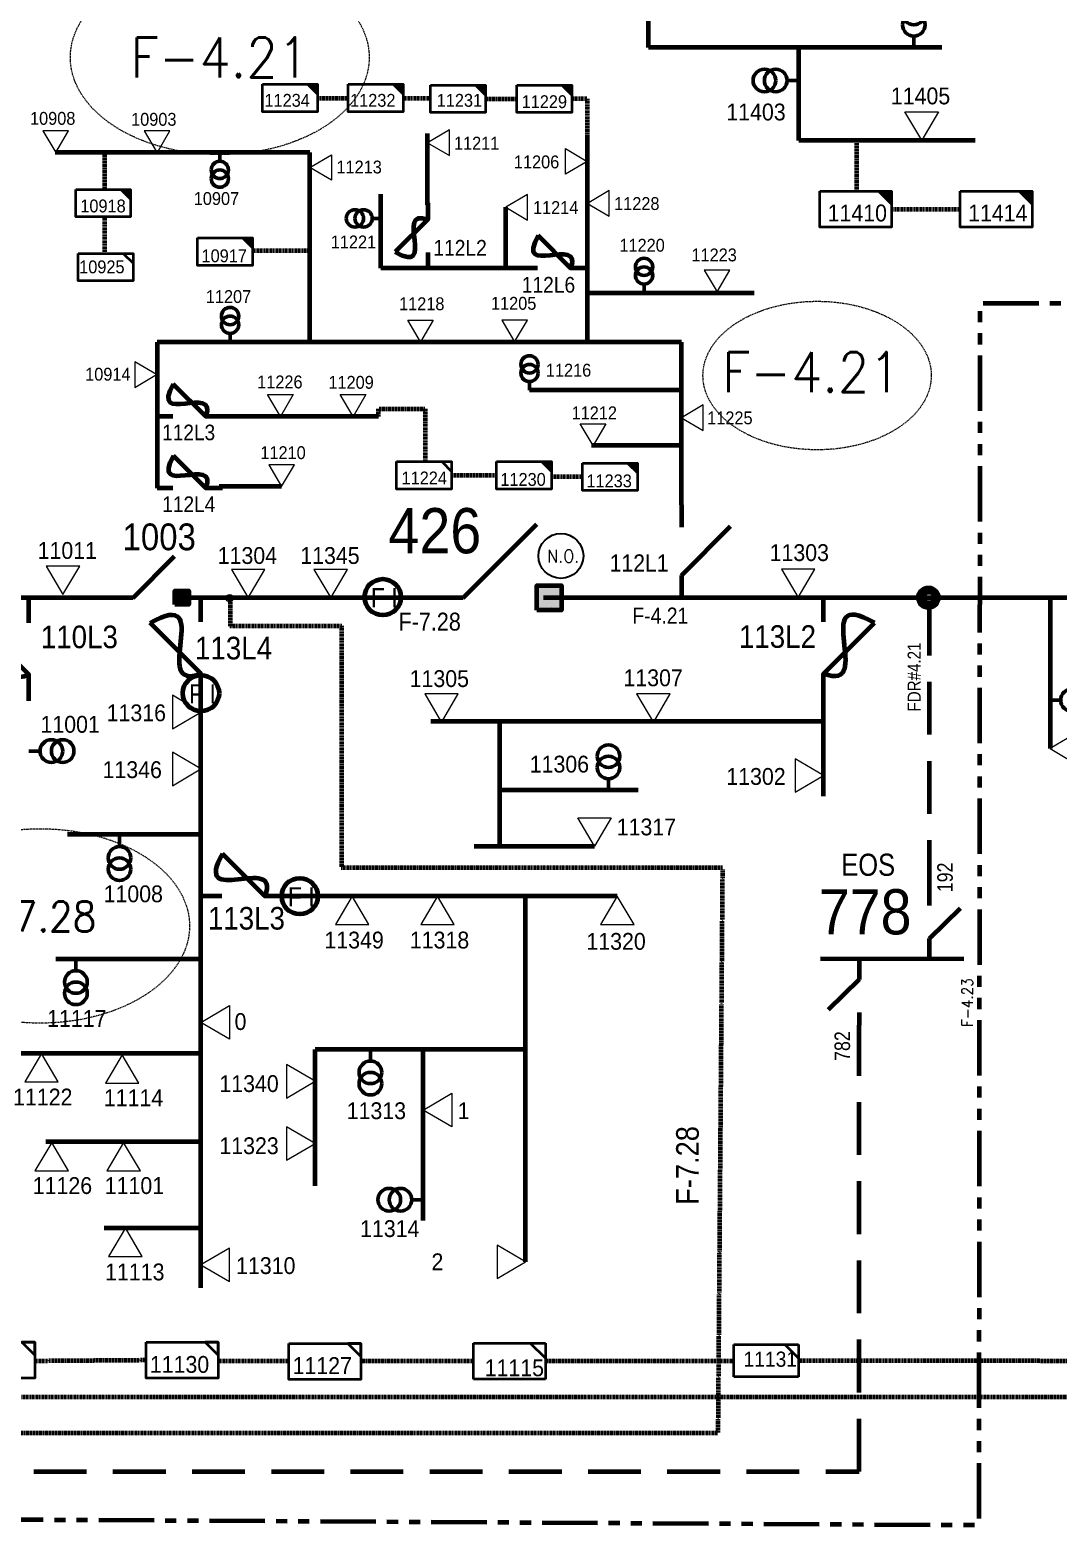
# Model space of a CAD drawing. Header units: metres. Extents: x 65984 to 144644, y -19036 to 23726.
# Drawn here: x 115913.7 to 116141, y 20296 to 20627.6 of the extents above; entities that cross this region are included whole.
import ezdxf
from ezdxf.enums import TextEntityAlignment as Align

# ---------------------------------------------------------------- set-up
doc = ezdxf.new("R2010")
doc.units = ezdxf.units.M
doc.header["$MEASUREMENT"] = 0
for name, pattern in [('( Phantom )', [2.5, 1.25, -0.25, 0.25, -0.25, 0.25, -0.25]), ('DGN Style 3', [0.013877, 0, -0.013877]), ('HIDDEN2', [2381.25, 1587.5, -793.75])]:
    doc.linetypes.add(name, pattern=pattern)
doc.layers.get('0').update_dxf_attribs({"color": 95, "lineweight": 40})
for name, color, linetype, lineweight in [('ABS', 7, 'Continuous', 40), ('ABS NUMBER', 112, 'Continuous', 30), ('d_eos', 111, 'Continuous', 40), ('d_eos no', 121, 'Continuous', 40), ('d_fco', 5, 'Continuous', 40), ('d_fco text', 95, 'Continuous', 40), ('d_oh branch', 94, 'Continuous', 40), ('d_switch', 95, 'Continuous', 40), ('d_tf', 1, 'Continuous', 40), ('d_tf no', 6, 'Continuous', 40), ('d_tf_200', 1, 'Continuous', 40), ('d_ug cable', 95, 'Continuous', 40), ('d_ug main line', 95, 'Continuous', 40), ('d_unit sub', 7, 'Continuous', 40), ('EARTH FAULT INDICATOR', 95, 'Continuous', 40), ('fedr no', 95, 'Continuous', 40), ('Level 37', 7, 'Continuous', 0), ('O H MAIN FEEDER', 4, 'Continuous', 100), ('SW N O', 114, 'Continuous', 30)]:
    doc.layers.add(name, color=color, linetype=linetype, lineweight=lineweight)
doc.styles.add('Style-Andalus', font='andlso.ttf')
doc.styles.add('Style-Arial', font='arial.ttf')
doc.styles.add('Style-ENGINEERING', font='ENGINEERING.shx')
doc.styles.add('Style-msdefault', font='msdefault.shx')
doc.styles.add('Style-STANDARD', font='STANDARD.shx')

# ---------------------------------------------------------------- blocks, each defined once
blk = doc.blocks.new('TFU_16')
at = {"layer": 'd_tf_200', "color": 30, "linetype": 'Continuous', "lineweight": 53}
blk.add_line((0, 10), (0, 0), dxfattribs=at)
for centre in [(0, 30), (0, 20)]:
    blk.add_circle(centre, 10, dxfattribs=at)
blk = doc.blocks.new('TFU_8')
at = {"layer": 'd_tf_200', "color": 9, "linetype": 'Continuous', "lineweight": 53}
blk.add_line((0, 10), (0, 0), dxfattribs=at)
at = {"layer": 'd_tf_200', "color": 9, "linetype": 'Continuous', "lineweight": 53, "extrusion": (0, 0, -1)}
for centre in [(0, 30), (0, 20)]:
    blk.add_circle(centre, 10, dxfattribs=at)
blk = doc.blocks.new('TFU_17')
at = {"layer": 'd_tf_200', "color": 206, "linetype": 'Continuous', "lineweight": 53}
blk.add_line((0, 10), (0, 0), dxfattribs=at)
for centre in [(0, 30), (0, 20)]:
    blk.add_circle(centre, 10, dxfattribs=at)
blk = doc.blocks.new('ABS2_1_1')
at = {"color": 0, "linetype": 'ByBlock', "lineweight": -2, "ltscale": 500}
for q in [(-29900, 43500), (0, 0)]:
    blk.add_line((0, 13600), q, dxfattribs=at)
at = {"color": 0, "linetype": 'ByBlock', "lineweight": -2, "ltscale": 500, "flags": 128}
for points in [[(5000, 43600), (-5000, 43600), (-5000, 53600), (5000, 53600)], [(3791, 49653), (3791, 49653), (3791, 49653)]]:
    blk.add_lwpolyline(points, close=True, dxfattribs=at)
at = {"color": 0, "linetype": 'ByBlock', "lineweight": -2, "ltscale": 500}
for points in [[(5000, 43600), (-5000, 43600), (5000, 53600), (-5000, 53600)], [(3791, 49653), (3791, 49653), (3791, 49653)]]:
    blk.add_solid(points, dxfattribs=at)
blk = doc.blocks.new('*U689')
at = {"layer": 'd_fco', "color": 9, "linetype": 'Continuous', "lineweight": 100}
blk.add_line((-4.6, 4.21), (-10.13, 4.21), dxfattribs=at)
at = {"layer": 'd_fco', "color": 9, "linetype": 'Continuous', "lineweight": 100, "extrusion": (0, 0, -1), "flags": 128}
blk.add_lwpolyline([(-13.02, 4.21), (-7.07, 4.21), (4.4, -7.26)], dxfattribs=at)
at = {"layer": 'd_fco', "color": 9, "linetype": 'Continuous', "lineweight": 100}
blk.add_open_spline([(-4.4, -7.26), (-13, 7.69), (11.58, -7.67), (7.07, 4.21)], degree=3, dxfattribs=at)
blk = doc.blocks.new('*U677')
at = {"layer": 'd_eos', "color": 7, "linetype": 'Continuous', "lineweight": 211, "ltscale": 0.625574}
for p, q in [((8.43, 12.09), (8.43, 14.91)), ((8.43, 4.64), (15.43, 11.44)), ((8.43, 0), (8.43, 4.64)), ((16.17, -0.01), (-16.15, 0)), ((-7.43, 0), (-7.43, -4.65)), ((-7.43, -4.65), (-14.43, -11.45)), ((-7.43, -12.1), (-7.43, -14.92))]:
    blk.add_line(p, q, dxfattribs=at)
blk = doc.blocks.new('*U693')
at = {"layer": 'd_fco', "color": 30, "linetype": 'Continuous', "lineweight": 100}
blk.add_line((-4.6, 4.21), (-10.13, 4.21), dxfattribs=at)
at = {"layer": 'd_fco', "color": 30, "linetype": 'Continuous', "lineweight": 100, "flags": 128}
blk.add_lwpolyline([(13.02, 4.21), (7.07, 4.21), (-4.4, -7.26)], dxfattribs=at)
at = {"layer": 'd_fco', "color": 30, "linetype": 'Continuous', "lineweight": 100}
blk.add_open_spline([(-4.4, -7.26), (-13, 7.69), (11.58, -7.67), (7.07, 4.21)], degree=3, dxfattribs=at)
blk = doc.blocks.new('FUSE01')
at = {"color": 0, "linetype": 'ByBlock', "lineweight": -2}
blk.add_line((0, -17.15), (0, -22.55), dxfattribs=at)
at = {"color": 0, "linetype": 'ByBlock', "lineweight": -2, "flags": 128}
blk.add_lwpolyline([(0, 0.05), (0, -5.75), (-11.2, -16.95)], dxfattribs=at)
at = {"color": 0, "linetype": 'ByBlock', "lineweight": -2}
blk.add_open_spline([(-11.2, -16.95), (3.4, -25.35), (-11.6, -1.35), (0, -5.75)], degree=3, dxfattribs=at)
blk = doc.blocks.new('*U696')
at = {"layer": 'd_unit sub', "color": 98, "linetype": 'Continuous', "lineweight": 40}
for p, q in [((-9.2, 4.61), (9.19, 4.61)), ((-9.2, -4.58), (-9.2, 4.61)), ((9.19, 0.73), (5.31, 4.61)), ((5.97, 4.61), (9.19, 4.61)), ((9.19, 4.61), (9.19, 1.4)), ((9.19, 4.61), (9.19, -4.58)), ((9.19, -4.58), (-9.2, -4.58))]:
    blk.add_line(p, q, dxfattribs=at)
blk = doc.blocks.new('TF_8')
at = {"color": 0, "linetype": 'ByBlock', "lineweight": -2}
blk.add_line((6.3, 4.95), (9.9, 1.35), dxfattribs=at)
blk.add_3dface([(-10.1, 4.95), (9.9, 4.95), (9.9, -5.05), (-10.1, -5.05)], dxfattribs=at)
blk = doc.blocks.new('exist.us-1000kva')
at = {"color": 0, "linetype": 'ByBlock', "lineweight": -2, "flags": 128}
blk.add_lwpolyline([(39.99, 12.92), (32.8, 20), (40, 20)], close=True, dxfattribs=at)
at = {"color": 0, "linetype": 'ByBlock', "lineweight": -2, "extrusion": (0, 0, -1)}
blk.add_solid([(-39.99, 12.92), (-32.8, 20), (-40, 20)], dxfattribs=at)
at = {"color": 0, "linetype": 'ByBlock', "lineweight": -2, "xscale": 2, "yscale": 2}
blk.add_blockref('TF_8', (20.2, 10.1), dxfattribs=at)
blk = doc.blocks.new('*U892')
at = {"layer": 'SW N O', "color": 3}
blk.add_circle((0, 0), 16.8, dxfattribs=at)
at = {"layer": 'SW N O', "color": 3, "style": 'Style-STANDARD'}
blk.add_text('N.O.', height=9.6, dxfattribs=at).set_placement((1.7, -0.2), align=Align.MIDDLE_CENTER)
blk = doc.blocks.new('*U906')
at = {"layer": 'EARTH FAULT INDICATOR', "color": 2, "linetype": 'Continuous', "lineweight": 100}
blk.add_circle((0.02, 0.13), 4, dxfattribs=at)
at = {"layer": 'EARTH FAULT INDICATOR', "color": 2, "lineweight": 140, "style": 'Style-Andalus', "width": 0.9}
blk.add_text('F I', height=4.234, dxfattribs=at).set_placement((-2.61, 2.11), align=Align.TOP_LEFT)
blk = doc.blocks.new('*U745')
at = {"layer": 'ABS', "color": 7, "linetype": 'Continuous', "lineweight": 158, "ltscale": 0.188882}
for p, q in [((-8.01, -8.13), (8.28, 8.16)), ((-8.01, -8.13), (-15.41, -8.13)), ((15.4, -8.13), (7.99, -8.13))]:
    blk.add_line(p, q, dxfattribs=at)
blk = doc.blocks.new('TRA1_36')
at = {"layer": 'd_tf', "color": 9, "linetype": 'Continuous', "lineweight": 0, "ltscale": 0.000372147, "flags": 128}
blk.add_lwpolyline([(10.06, -16.98), (0.06, 0.02), (-9.94, -16.98)], close=True, dxfattribs=at)
blk = doc.blocks.new('TRA1_35')
at = {"layer": 'd_tf', "color": 9, "linetype": 'Continuous', "lineweight": 0, "ltscale": 0.000372147, "xscale": 1.000046566207833, "yscale": 1.000046566207833, "zscale": 1.000046566207833, "rotation": 180}
blk.add_blockref('TRA1_36', (0, 0), dxfattribs=at)
blk = doc.blocks.new('TRA1_38')
at = {"layer": 'd_tf', "color": 9, "linetype": 'Continuous', "lineweight": 0, "ltscale": 0.000327856, "flags": 128}
blk.add_lwpolyline([(10, -16.98), (0, 0.02), (-10, -16.98)], close=True, dxfattribs=at)
blk = doc.blocks.new('TRA1_37')
at = {"layer": 'd_tf', "color": 9, "linetype": 'Continuous', "lineweight": 0, "ltscale": 0.000327856, "xscale": 1.000046566207833, "yscale": 1.000046566207833, "zscale": 1.000046566207833, "rotation": 180}
blk.add_blockref('TRA1_38', (0, 0), dxfattribs=at)
blk = doc.blocks.new('TRA1_34')
at = {"layer": 'd_tf', "color": 30, "linetype": 'Continuous', "lineweight": 0, "ltscale": 0.000372147, "flags": 128}
blk.add_lwpolyline([(10, -16.98), (0, 0.02), (-10, -16.98)], close=True, dxfattribs=at)
blk = doc.blocks.new('TRA1_33')
at = {"layer": 'd_tf', "color": 30, "linetype": 'Continuous', "lineweight": 0, "ltscale": 0.000372147, "xscale": 1.000046566207833, "yscale": 1.000046566207833, "zscale": 1.000046566207833, "rotation": 180}
blk.add_blockref('TRA1_34', (0, 0), dxfattribs=at)
blk = doc.blocks.new('TRA1_40')
at = {"layer": 'd_tf', "color": 30, "linetype": 'Continuous', "lineweight": 0, "ltscale": 0.000371982, "extrusion": (0, 0, -1), "flags": 128}
blk.add_lwpolyline([(-10, -17.02), (0, -0.02), (10, -17.02)], close=True, dxfattribs=at)
blk = doc.blocks.new('TRA1_39')
at = {"layer": 'd_tf', "color": 30, "linetype": 'Continuous', "lineweight": 0, "ltscale": 0.000371982, "xscale": 1.000046566207834, "yscale": 1.000046566207834, "zscale": 1.000046566207834, "rotation": 180}
blk.add_blockref('TRA1_40', (0, 0), dxfattribs=at)
blk = doc.blocks.new('TRA1_66')
at = {"layer": 'd_tf', "color": 206, "linetype": 'Continuous', "lineweight": 0, "ltscale": 0.000372147, "flags": 128}
blk.add_lwpolyline([(10.06, -16.98), (0.06, 0.02), (-9.94, -16.98)], close=True, dxfattribs=at)
blk = doc.blocks.new('TRA1_65')
at = {"layer": 'd_tf', "color": 206, "linetype": 'Continuous', "lineweight": 0, "ltscale": 0.000372147, "xscale": 1.000046566207833, "yscale": 1.000046566207833, "zscale": 1.000046566207833, "rotation": 180}
blk.add_blockref('TRA1_66', (0, 0), dxfattribs=at)
blk = doc.blocks.new('*U1559')
at = {"layer": 'd_unit sub', "color": 98, "linetype": 'Continuous', "lineweight": 40, "flags": 128}
blk.add_lwpolyline([(8.54, 1.2), (8.54, 4.27), (5.47, 4.27)], close=True, dxfattribs=at)
at = {"layer": 'd_unit sub', "color": 98, "linetype": 'Continuous', "lineweight": 40, "xscale": 0.8535245333131424, "yscale": 0.8535245333131424, "zscale": 0.4267622666565712, "rotation": 359.9999999999999}
blk.add_blockref('TF_8', (0.09, 0.04), dxfattribs=at)
blk = doc.blocks.new('TRA1_664')
at = {"layer": 'd_tf', "color": 9, "linetype": 'Continuous', "lineweight": 0, "ltscale": 0.000313667, "flags": 128}
blk.add_lwpolyline([(10, -17), (0, 0), (-10, -17)], close=True, dxfattribs=at)
blk = doc.blocks.new('TRA1_663')
at = {"layer": 'd_tf', "color": 9, "linetype": 'Continuous', "lineweight": 0, "ltscale": 0.000313667, "xscale": 1.000046566207833, "yscale": 1.000046566207833, "zscale": 1.000046566207833, "rotation": 180}
blk.add_blockref('TRA1_664', (0, 0), dxfattribs=at)
blk = doc.blocks.new('TRA1_666')
at = {"layer": 'd_tf', "color": 9, "linetype": 'Continuous', "lineweight": 0, "ltscale": 0.000313528, "extrusion": (0, 0, -1), "flags": 128}
blk.add_lwpolyline([(-10, -17), (0, 0), (10, -17)], close=True, dxfattribs=at)
blk = doc.blocks.new('TRA1_665')
at = {"layer": 'd_tf', "color": 9, "linetype": 'Continuous', "lineweight": 0, "ltscale": 0.000313528, "xscale": 1.000046566207833, "yscale": 1.000046566207833, "zscale": 1.000046566207833, "rotation": 180}
blk.add_blockref('TRA1_666', (0, 0), dxfattribs=at)
blk = doc.blocks.new('TRA1_1380')
at = {"layer": 'd_tf', "color": 7, "linetype": 'Continuous', "lineweight": 0, "ltscale": 0.000372147, "flags": 128}
blk.add_lwpolyline([(10, -16.98), (0, 0.02), (-10, -16.98)], close=True, dxfattribs=at)
blk = doc.blocks.new('TRA1_1379')
at = {"layer": 'd_tf', "color": 7, "linetype": 'Continuous', "lineweight": 0, "ltscale": 0.000372147, "xscale": 1.000046566207833, "yscale": 1.000046566207833, "zscale": 1.000046566207833, "rotation": 180}
blk.add_blockref('TRA1_1380', (0, 0), dxfattribs=at)

msp = doc.modelspace()

# ---------------------------------------------------------------- linework, layer by layer
at = {"layer": 'd_oh branch', "color": 206, "linetype": 'Continuous', "lineweight": 100}
for p, q in [((116050.44, 20623.68), (116050.44, 20638.58)), ((116115.26, 20623.68), (116050.44, 20623.68)), ((116083.64, 20603.13), (116083.64, 20623.68)), ((116122.63, 20603.13), (116083.64, 20603.13))]:
    msp.add_line(p, q, dxfattribs=at)
at = {"layer": 'd_oh branch', "color": 9, "linetype": 'Continuous', "lineweight": 100}
for p, q in [((116001.62, 20588.9), (116001.62, 20604.67)), ((116036.93, 20558.55), (116036.93, 20603.81)), ((115975.62, 20600.43), (115919.28, 20600.43)), ((115975.62, 20558.55), (115975.62, 20600.43)), ((115991.29, 20574.91), (115991.29, 20591.21)), ((116018.88, 20574.91), (116018.88, 20588.35)), ((116025.18, 20574.91), (115991.29, 20574.91)), ((116036.8, 20569.39), (116073.81, 20569.39)), ((116057.71, 20558.55), (115941.87, 20558.55)), ((115941.87, 20558.55), (115941.87, 20526.23)), ((116057.71, 20522.55), (116057.71, 20558.55)), ((116057.71, 20547.87), (116024.14, 20547.87)), ((115990.78, 20542.1), (115956.13, 20542.1)), ((116057.71, 20535.68), (116037.88, 20535.68)), ((115969.34, 20526.59), (115955.52, 20526.59)), ((116139.19, 20501.99), (116139.19, 20468.62)), ((116089.13, 20458.08), (116089.13, 20483.89)), ((116089.13, 20474.6), (116002.31, 20474.6)), ((116017.59, 20447.07), (116017.59, 20474.6)), ((116048.19, 20459.45), (116017.59, 20459.45)), ((116011.95, 20447.07), (116038.5, 20447.07))]:
    msp.add_line(p, q, dxfattribs=at)
at = {"layer": 'd_oh branch', "color": 30, "linetype": 'Continuous', "lineweight": 100}
for p, q in [((115951.53, 20349.39), (115951.53, 20479.37)), ((115951.53, 20449.66), (115922.04, 20449.66)), ((116043.54, 20436), (115970.43, 20436)), ((116023.25, 20355.11), (116023.25, 20436)), ((115951.53, 20422.07), (115919.47, 20422.07)), ((116023.25, 20402.07), (115976.74, 20402.07)), ((115976.74, 20371.9), (115976.74, 20402.07)), ((116000.66, 20364.27), (116000.66, 20402.07)), ((115951.53, 20401.21), (115911.46, 20401.21)), ((115951.53, 20381.66), (115917.23, 20381.66)), ((115951.53, 20362.58), (115930.14, 20362.58))]:
    msp.add_line(p, q, dxfattribs=at)
at = {"layer": 'd_ug cable', "color": 9, "linetype": 'DGN Style 3', "lineweight": 100}
for p, q in [((115977.3, 20612.51), (115984.07, 20612.51)), ((115996.22, 20612.51), (116002.26, 20612.51)), ((116014.4, 20612.32), (116021.33, 20612.32)), ((115930.24, 20600.17), (115930.24, 20592.31)), ((115930.24, 20586.36), (115930.24, 20578.5)), ((115975.62, 20578.68), (115962.93, 20578.68)), ((116006.93, 20529.07), (116016.83, 20529.07))]:
    msp.add_line(p, q, dxfattribs=at)
at = {"layer": 'd_ug cable', "color": 206, "linetype": 'DGN Style 3', "lineweight": 100}
for p, q in [((116096.48, 20591.86), (116096.48, 20603.13)), ((116104.18, 20587.94), (116119.34, 20587.94))]:
    msp.add_line(p, q, dxfattribs=at)
at = {"layer": 'd_ug cable', "color": 30, "linetype": 'DGN Style 3', "lineweight": 100}
for p, q in [((115957.96, 20502.04), (115957.96, 20495.69)), ((115957.94, 20495.76), (115982.64, 20495.76)), ((115982.62, 20495.76), (115982.62, 20442.34)), ((115982.54, 20442.3), (116066.78, 20442.3)), ((116066.78, 20441.9), (116065.78, 20317.27)), ((115520.28, 20317.27), (116065.78, 20317.27))]:
    msp.add_line(p, q, dxfattribs=at)
at = {"layer": 'd_ug cable', "color": 98, "linetype": 'DGN Style 3', "lineweight": 100}
for p, q in [((115939.44, 20333.35), (115914.83, 20333.17)), ((115970.83, 20333.17), (115955.33, 20333.17)), ((116011.77, 20333.17), (115986.55, 20333.17))]:
    msp.add_line(p, q, dxfattribs=at)
at = {"layer": 'd_ug cable', "color": 9, "linetype": 'DGN Style 3', "lineweight": 100, "flags": 128}
for points in [[(116036.93, 20603.81), (116036.93, 20612.32), (116033.48, 20612.32)], [(115990.78, 20542.1), (115990.78, 20543.79), (116001.1, 20543.79), (116001.1, 20532.1)], [(116035.86, 20528.75), (116032.61, 20528.75), (116032.61, 20528.75), (116028.98, 20528.75)]]:
    msp.add_lwpolyline(points, dxfattribs=at)
at = {"layer": 'd_ug cable', "color": 7, "linetype": 'DGN Style 3', "lineweight": 100, "flags": 128}
msp.add_lwpolyline([(114510.55, 20244.15), (115302.41, 20244.15), (115302.41, 20325.3), (117309, 20325.3), (117309, 20421.26)], dxfattribs=at)
at = {"layer": 'd_ug cable', "color": 98, "linetype": 'DGN Style 3', "lineweight": 100, "flags": 128}
for points in [[(116069.36, 20333.17), (116027.68, 20333.17)], [(116167.27, 20331.41), (116167.27, 20333.17), (116083.64, 20333.23)]]:
    msp.add_lwpolyline(points, dxfattribs=at)
at = {"layer": 'd_ug cable', "color": 30, "linetype": 'Continuous', "lineweight": 0}
msp.add_circle((115957.86, 20501.91), 0.802, dxfattribs=at)
at = {"layer": 'd_ug main line', "color": 9, "linetype": 'HIDDEN2', "lineweight": 158, "ltscale": 0.00735}
msp.add_line((116112.52, 20436.71), (116112.52, 20501.99), dxfattribs=at)
at = {"layer": 'd_ug main line', "color": 234, "linetype": '( Phantom )', "lineweight": 158, "ltscale": 9.8, "flags": 128}
msp.add_lwpolyline([(116210.19, 20567.09), (116123.7, 20567.09), (116123.45, 20296.85), (115366.5, 20301.17)], dxfattribs=at)
at = {"layer": 'd_ug main line', "color": 9, "linetype": 'HIDDEN2', "lineweight": 158, "ltscale": 0.00735}
msp.add_lwpolyline([(115354.51, 19851.01), (115354.51, 20308.76), (116096.98, 20308.76), (116096.98, 20407.48)], dxfattribs=at)
at = {"layer": 'fedr no', "color": 82, "linetype": 'DGN Style 3', "lineweight": 13, "true_color": 0x1dc70e}
for centre, major_axis in [((115955.69, 20621.5), (33.02, 0)), ((116087.71, 20551.13), (25.23, 0)), ((115915.99, 20429.41), (33.02, 0))]:
    msp.add_ellipse(centre, major_axis=major_axis, ratio=0.651175, dxfattribs=at)
at = {"layer": 'O H MAIN FEEDER', "color": 30, "lineweight": 211, "ltscale": 0.488306}
for p, q in [((115935.52, 20502), (115842.43, 20502)), ((115998.46, 20502), (115946.09, 20502)), ((116005.75, 20502), (115995.71, 20502))]:
    msp.add_line(p, q, dxfattribs=at)
at = {"layer": 'O H MAIN FEEDER', "color": 9, "lineweight": 211, "ltscale": 0.488306}
msp.add_line((116178.42, 20502), (116027.22, 20501.99), dxfattribs=at)
for centre, radius in [((116112.3, 20501.99), 2.21), ((116112.31, 20501.99), 1.47), ((116112.43, 20502.03), 1.18)]:
    msp.add_circle(centre, radius, dxfattribs=at)

# ---------------------------------------------------------------- block references
at = {"layer": 'ABS', "color": 7, "linetype": 'Continuous', "lineweight": 158, "ltscale": 0.188882, "extrusion": (0, 0, -1), "xscale": 0.6674257399709624, "yscale": 0.6674257399709624, "zscale": 0.6674257399709624, "rotation": 90.00000000000004}
msp.add_blockref('*U745', (-116063.13, 20512.28), dxfattribs=at)
at = {"layer": 'ABS', "color": 7, "linetype": 'Continuous', "lineweight": 211, "ltscale": 0.812883, "xscale": 0.0005446322480400587, "yscale": 0.0005446322480400587, "zscale": 0.000360672857092237, "rotation": 269.9999999999997}
msp.add_blockref('ABS2_1_1', (116002.04, 20502), dxfattribs=at)
at = {"layer": 'ABS', "color": 7, "linetype": 'Continuous', "lineweight": 211, "ltscale": 0.577106, "xscale": 0.0003076765736431951, "yscale": 0.0003076765736431951, "zscale": 0.000360672857092237, "rotation": 269.9999999999997}
msp.add_blockref('ABS2_1_1', (115932.33, 20502), dxfattribs=at)
at = {"layer": 'd_eos', "color": 7, "linetype": 'Continuous', "lineweight": 211, "ltscale": 0.625574, "xscale": 0.98, "yscale": 0.98, "zscale": 0.98}
msp.add_blockref('*U677', (116104.26, 20422.1), dxfattribs=at)
at = {"layer": 'd_fco', "color": 9, "linetype": 'Continuous', "lineweight": 100, "xscale": 0.6392916066297486, "yscale": 0.6392916066297486, "zscale": 0.4182270213234398}
for p, rotation in [((116001.64, 20589.32), 359.9999999999999), ((116036.9, 20574.91), 269.9999999999999), ((115956.25, 20542.1), 270), ((115956.28, 20526.23), 270)]:
    msp.add_blockref('FUSE01', p, dxfattribs=dict(at, rotation=rotation))
at = {"layer": 'd_fco', "color": 30, "linetype": 'Continuous', "lineweight": 100}
for name, p, xscale, yscale, zscale, rotation in [('*U693', (115909.34, 20491.92), 0.98, 0.98, 0.98, 270.0000000006001), ('*U693', (115947.4, 20492.13), 0.98, 0.98, 0.98, 270.0000000006001), ('FUSE01', (115970.47, 20436), 0.8364540426468796, 0.8364540426468796, 0.4182270213234398, 270)]:
    msp.add_blockref(name, p, dxfattribs=dict(at, xscale=xscale, yscale=yscale, zscale=zscale, rotation=rotation))
at = {"layer": 'd_fco', "color": 9, "linetype": 'Continuous', "lineweight": 100, "extrusion": (0, 0, -1), "xscale": 0.98, "yscale": 0.98, "zscale": 0.98, "rotation": 270.0000000006001}
msp.add_blockref('*U689', (-116093.25, 20492.12), dxfattribs=at)
at = {"layer": 'd_tf', "color": 206, "linetype": 'Continuous', "lineweight": 0, "ltscale": 0.000372147, "extrusion": (0, 0, -1), "xscale": 0.37, "yscale": 0.37, "zscale": 0.37, "rotation": 359.9999999999999}
msp.add_blockref('TRA1_65', (-116110.81, 20603.18), dxfattribs=at)
at = {"layer": 'd_tf', "color": 9, "linetype": 'Continuous', "lineweight": 0, "ltscale": 0.000313667, "xscale": 0.2827864800611223, "yscale": 0.2827864800611223, "zscale": 0.2827864800611223}
for p, rotation in [((115919.43, 20600.44), 359.9999999999999), ((115941.82, 20600.42), 359.9999999999999), ((116001.63, 20602.61), 269.9999999999999), ((116018.89, 20588.35), 269.9999999999999), ((116036.94, 20589.21), 269.9999999999999), ((116020.84, 20558.56), 359.9999999999999), ((115941.72, 20551.33), 89.99999999999994), ((116057.71, 20541.79), 269.9999999999999), ((115969.36, 20526.6), 359.9999999999999)]:
    msp.add_blockref('TRA1_663', p, dxfattribs=dict(at, rotation=rotation))
at = {"layer": 'd_tf', "color": 9, "linetype": 'Continuous', "lineweight": 0, "ltscale": 0.000313667, "extrusion": (0, 0, -1), "xscale": 0.2827864800611223, "yscale": 0.2827864800611223, "zscale": 0.2827864800611223}
for p, rotation in [((-116036.92, 20598.49), 269.9999999999999), ((-115969.1, 20542.11), 359.9999999999999), ((-116038.19, 20535.67), 359.9999999999999)]:
    msp.add_blockref('TRA1_663', p, dxfattribs=dict(at, rotation=rotation))
at = {"layer": 'd_tf', "color": 9, "linetype": 'Continuous', "lineweight": 0, "ltscale": 0.000313528, "extrusion": (0, 0, -1), "xscale": 0.2827864800611222, "yscale": 0.2827864800611222, "zscale": 0.2827864800611222, "rotation": 89.99999999999997}
msp.add_blockref('TRA1_665', (-115975.61, 20597.14), dxfattribs=at)
at = {"layer": 'd_tf', "color": 9, "linetype": 'Continuous', "lineweight": 0, "ltscale": 0.000313667, "xscale": 0.2827864800611223, "yscale": 0.2827864800611223, "zscale": 0.2827864800611223}
msp.add_blockref('TRA1_663', (116065.61, 20569.61), dxfattribs=at)
at = {"layer": 'd_tf', "color": 9, "linetype": 'Continuous', "lineweight": 0, "ltscale": 0.000313667, "extrusion": (0, 0, -1), "xscale": 0.2827864800611223, "yscale": 0.2827864800611223, "zscale": 0.2827864800611223}
for p in [(-116000.06, 20558.56), (-115985.16, 20542.11)]:
    msp.add_blockref('TRA1_663', p, dxfattribs=at)
at = {"layer": 'd_tf', "color": 30, "linetype": 'Continuous', "lineweight": 0, "ltscale": 0.000372147, "xscale": 0.37, "yscale": 0.37, "zscale": 0.37}
for p, rotation in [((115921.03, 20502.72), 359.9999999999999), ((115961.95, 20501.99), 359.9999999999999), ((115980.2, 20501.99), 359.9999999999999), ((115984.94, 20435.99), 180), ((116003.82, 20435.99), 180), ((116043.55, 20435.99), 180), ((115916.28, 20401.2), 179.9999999999999), ((115934.12, 20400.93), 179.9999999999999), ((115918.54, 20381.5), 179.9999999999999), ((115934.44, 20381.5), 179.9999999999999), ((115934.82, 20362.61), 179.9999999999999), ((115951.54, 20354.45), 269.9999999999999)]:
    msp.add_blockref('TRA1_33', p, dxfattribs=dict(at, rotation=rotation))
at = {"layer": 'd_tf', "color": 9, "linetype": 'Continuous', "lineweight": 0, "ltscale": 0.000372147, "xscale": 0.37, "yscale": 0.37, "zscale": 0.37, "rotation": 359.9999999999999}
for p in [(116083.54, 20502.05), (116004.72, 20474.43), (116051.55, 20474.43)]:
    msp.add_blockref('TRA1_35', p, dxfattribs=at)
at = {"layer": 'd_tf', "color": 30, "linetype": 'Continuous', "lineweight": 0, "ltscale": 0.000371982, "xscale": 0.3699999999999999, "yscale": 0.3699999999999999, "zscale": 0.3699999999999999, "rotation": 89.99999999999997}
for p in [(115951.54, 20476.71), (115951.54, 20464.13), (115976.75, 20395.05), (115976.75, 20381.31), (116023.26, 20355.11)]:
    msp.add_blockref('TRA1_39', p, dxfattribs=at)
at = {"layer": 'd_tf', "color": 7, "linetype": 'Continuous', "lineweight": 0, "ltscale": 0.000372147, "xscale": 0.37, "yscale": 0.37, "zscale": 0.37, "rotation": 269.9999999999999}
msp.add_blockref('TRA1_1379', (116139.2, 20468.62), dxfattribs=at)
at = {"layer": 'd_tf', "color": 9, "linetype": 'Continuous', "lineweight": 0, "ltscale": 0.000327856, "xscale": 0.37, "yscale": 0.37, "zscale": 0.37, "rotation": 89.99999999999997}
msp.add_blockref('TRA1_37', (116089.11, 20462.66), dxfattribs=at)
at = {"layer": 'd_tf', "color": 9, "linetype": 'Continuous', "lineweight": 0, "ltscale": 0.000372147, "extrusion": (0, 0, -1), "xscale": 0.37, "yscale": 0.37, "zscale": 0.37, "rotation": 359.9999999999999}
msp.add_blockref('TRA1_35', (-116038.5, 20447.07), dxfattribs=at)
at = {"layer": 'd_tf', "color": 30, "linetype": 'Continuous', "lineweight": 0, "ltscale": 0.000371982, "extrusion": (0, 0, -1), "xscale": 0.3699999999999999, "yscale": 0.3699999999999999, "zscale": 0.3699999999999999}
for p, rotation in [((-115951.52, 20408.09), 89.99999999999997), ((-116000.66, 20388.7), 90.00000000000007)]:
    msp.add_blockref('TRA1_39', p, dxfattribs=dict(at, rotation=rotation))
at = {"layer": 'd_tf_200', "color": 206, "linetype": 'Continuous', "lineweight": 53, "extrusion": (0, 0, -1), "xscale": 0.25, "yscale": 0.25, "zscale": 0.25, "rotation": 359.9999999999999}
msp.add_blockref('TFU_17', (-116109.1, 20623.69), dxfattribs=at)
at = {"layer": 'd_tf_200', "color": 206, "linetype": 'Continuous', "lineweight": 53, "xscale": 0.25, "yscale": 0.25, "zscale": 0.25, "rotation": 89.99999999999991}
msp.add_blockref('TFU_17', (116083.56, 20616.39), dxfattribs=at)
at = {"layer": 'd_tf_200', "color": 9, "linetype": 'Continuous', "lineweight": 53}
for p, xscale, yscale, zscale, rotation in [((115955.7, 20600.43), 0.1913664191851343, 0.1913664191851343, 0.1913664191851343, 180.0000000000001), ((115991.29, 20585.89), 0.1910719459872448, 0.1910719459872448, 0.1910719459872448, 89.99999999999991), ((115957.97, 20558.55), 0.1910719459872448, 0.1910719459872448, 0.1910719459872448, 359.9999999999999), ((116139.05, 20479.33), 0.25, 0.25, 0.25, 269.9999999999999), ((116041.6, 20459.45), 0.25, 0.25, 0.25, 359.9999999999999)]:
    msp.add_blockref('TFU_8', p, dxfattribs=dict(at, xscale=xscale, yscale=yscale, zscale=zscale, rotation=rotation))
at = {"layer": 'd_tf_200', "color": 9, "linetype": 'Continuous', "lineweight": 53, "xscale": 0.1910719459872448, "yscale": 0.1910719459872448, "zscale": 0.1910719459872448}
msp.add_blockref('TFU_8', (116049.46, 20569.44), dxfattribs=at)
at = {"layer": 'd_tf_200', "color": 9, "linetype": 'Continuous', "lineweight": 53, "extrusion": (0, 0, -1), "xscale": 0.1910719459872448, "yscale": 0.1910719459872448, "zscale": 0.1910719459872448, "rotation": 359.9999999999999}
msp.add_blockref('TFU_8', (-116024.14, 20547.87), dxfattribs=at)
at = {"layer": 'd_tf_200', "color": 30, "linetype": 'Continuous', "lineweight": 53, "xscale": 0.25, "yscale": 0.25, "zscale": 0.25}
for p, rotation in [((115913.47, 20468.09), 269.9999999999999), ((115933.54, 20449.45), 179.9999999999999), ((115923.9, 20422.01), 179.9999999999999), ((115988.98, 20402.03), 179.9999999999999), ((116000.65, 20368.86), 89.9999999999998)]:
    msp.add_blockref('TFU_16', p, dxfattribs=dict(at, rotation=rotation))
at = {"layer": 'd_unit sub', "color": 9, "linetype": 'Continuous', "lineweight": 40, "zscale": 0.3973156702572678, "rotation": 359.9999999999999}
for name, p, xscale, yscale in [('exist.us-1000kva', (115965.15, 20609.48), 0.3036635131491305, 0.3036635131491305), ('exist.us-1000kva', (115984.07, 20609.48), 0.3036635131491305, 0.3036635131491305), ('exist.us-1000kva', (116002.26, 20609.28), 0.3036635131491305, 0.3036635131491305), ('exist.us-1000kva', (116021.33, 20609.28), 0.3036635131491305, 0.3036635131491305), ('exist.us-1000kva', (115923.84, 20586.24), 0.3036635131491305, 0.3036635131491305), ('exist.us-1000kva', (115950.78, 20575.48), 0.3036635131491305, 0.3036635131491305), ('TF_8', (115930.5, 20575.13), 0.6073270262982611, 0.6073270262982611), ('TF_8', (116000.91, 20529.1), 0.6073270262982611, 0.6073270262982611), ('exist.us-1000kva', (116016.83, 20526.03), 0.3036635131491305, 0.3036635131491305), ('exist.us-1000kva', (116035.86, 20525.71), 0.3036635131491305, 0.3036635131491305)]:
    msp.add_blockref(name, p, dxfattribs=dict(at, xscale=xscale, yscale=yscale))
at = {"layer": 'd_unit sub', "color": 206, "linetype": 'Continuous', "lineweight": 40, "xscale": 0.3973156702572678, "yscale": 0.3973156702572678, "zscale": 0.3973156702572678, "rotation": 359.9999999999999}
for p in [(116088.28, 20583.96), (116119.34, 20583.96)]:
    msp.add_blockref('exist.us-1000kva', p, dxfattribs=at)
at = {"layer": 'd_unit sub', "color": 98, "linetype": 'Continuous', "lineweight": 40}
for name, p, xscale, yscale, zscale in [('*U1559', (115906.88, 20333.35), 0.9309999999999999, 0.9309999999999999, 0.9309999999999999), ('*U1559', (115947.38, 20333.35), 0.9309999999999999, 0.9309999999999999, 0.9309999999999999), ('*U1559', (115978.92, 20333.1), 0.9309999999999999, 0.9309999999999999, 0.9309999999999999), ('*U696', (116019.73, 20333.16), 0.8649536058712065, 0.8649536058712065, 0.8649536058712065), ('*U696', (116076.48, 20333.22), 0.7784582452840859, 0.7784582452840859, 0.7784582452840859)]:
    msp.add_blockref(name, p, dxfattribs=dict(at, xscale=xscale, yscale=yscale, zscale=zscale))
at = {"layer": 'EARTH FAULT INDICATOR', "color": 2, "linetype": 'Continuous', "lineweight": 100}
for p in [(115991.69, 20502.01), (115951.51, 20480.75), (115973.35, 20435.86)]:
    msp.add_blockref('*U906', p, dxfattribs=at)
at = {"layer": 'SW N O', "color": 3, "xscale": 0.2950694635422144, "yscale": 0.2950694635422144, "zscale": 0.2950694635422144}
msp.add_blockref('*U892', (116031.09, 20511.24), dxfattribs=at)

# ---------------------------------------------------------------- texts
at = {"layer": 'ABS NUMBER', "color": 7, "lineweight": 140, "style": 'Style-Arial', "width": 0.88}
for s, height, p in [('426', 10, (115992.97, 20521.82)), ('1003', 5.927, (115934.2, 20518.42))]:
    msp.add_text(s, height=height, dxfattribs=at).set_placement(p, align=Align.TOP_LEFT)
at = {"layer": 'd_eos no', "color": 7, "linetype": 'Continuous', "lineweight": 140, "style": 'Style-Arial', "width": 0.88}
msp.add_text('778', height=10, dxfattribs=at).set_placement((116088.07, 20437.54), align=Align.TOP_LEFT)
at = {"layer": 'd_fco text', "color": 9, "linetype": 'Continuous', "lineweight": 80, "style": 'Style-msdefault', "width": 0.916667}
for s, height, p in [('112L2', 3.466, (116014.71, 20577.65)), ('112L6', 3.466, (116034.24, 20569.47)), ('112L1', 3.82, (116054.88, 20507.76))]:
    msp.add_text(s, height=height, rotation=0, dxfattribs=at).set_placement(p, align=Align.RIGHT)
for s, height, p in [('112L3', 3.438, (115942.95, 20540.27)), ('112L4', 3.438, (115942.98, 20524.4)), ('113L2', 4.998, (116070.43, 20495.91))]:
    msp.add_text(s, height=height, dxfattribs=at).set_placement(p, align=Align.TOP_LEFT)
at = {"layer": 'd_fco text', "color": 30, "linetype": 'Continuous', "lineweight": 80, "style": 'Style-msdefault', "width": 0.916667}
for s, p in [('110L3', (115933.17, 20495.83)), ('113L4', (115967.25, 20493.36))]:
    msp.add_text(s, height=4.998, dxfattribs=at).set_placement(p, align=Align.TOP_RIGHT)
msp.add_text('113L3', height=4.998, dxfattribs=at).set_placement((115953.06, 20433.6), align=Align.TOP_LEFT)
at = {"layer": 'd_switch', "color": 2, "linetype": 'Continuous', "lineweight": 30, "style": 'Style-msdefault', "width": 0.9}
for s, height, p in [('F-7.28', 3.964, (115995.18, 20498.69)), ('F-4.21', 3.55, (116046.89, 20499.82))]:
    msp.add_text(s, height=height, dxfattribs=at).set_placement(p, align=Align.TOP_LEFT)
at = {"layer": 'd_switch', "color": 9, "linetype": 'Continuous', "lineweight": 30, "width": 0.857143}
for s, height, style, p in [('FDR#4.21', 2.92, 'Style-msdefault', (116107.71, 20476.83)), ('192', 3.43, 'Style-ENGINEERING', (116114.27, 20436.87)), ('782', 3.43, 'Style-ENGINEERING', (116091.56, 20399.56))]:
    msp.add_text(s, height=height, rotation=90, dxfattribs=dict(at, style=style)).set_placement(p, align=Align.TOP_LEFT)
at = {"layer": 'd_switch', "color": 2, "linetype": 'Continuous', "lineweight": 30, "style": 'Style-msdefault', "width": 0.9}
msp.add_text('F-7.28', height=5, rotation=90, dxfattribs=at).set_placement((116056.55, 20367.75), align=Align.TOP_LEFT)
at = {"layer": 'd_tf no', "color": 206, "linetype": 'Continuous', "lineweight": 40, "style": 'Style-msdefault', "width": 0.947368}
msp.add_text('11405', height=3.724, dxfattribs=at).set_placement((116104.01, 20611.11))
at = {"layer": 'd_tf no', "color": 9, "linetype": 'Continuous', "lineweight": 40, "style": 'Style-msdefault', "width": 0.947368}
for s, height, p in [('11234', 2.846, (115965.57, 20613.42)), ('11232', 2.846, (115984.49, 20613.42)), ('11231', 2.846, (116003.64, 20613.42)), ('11229', 2.846, (116022.41, 20613.12)), ('10908', 2.846, (115913.75, 20609.43)), ('10903', 2.846, (115936.09, 20609.22)), ('11211', 2.846, (116007.45, 20603.95)), ('11213', 2.846, (115981.48, 20598.67)), ('10907', 2.846, (115949.94, 20591.7)), ('10918', 2.846, (115924.87, 20590.06)), ('11214', 2.846, (116024.91, 20589.7)), ('11228', 2.846, (116042.85, 20590.59)), ('11221', 2.846, (115980.22, 20582.1)), ('11220', 2.846, (116044.02, 20581.37)), ('10917', 2.846, (115951.66, 20579.03)), ('11223', 2.846, (116059.94, 20579.23)), ('10925', 2.846, (115924.62, 20576.59)), ('11207', 2.846, (115952.61, 20570.02)), ('11218', 2.846, (115995.32, 20568.43)), ('11205', 2.846, (116015.63, 20568.53)), ('10914', 2.846, (115925.94, 20552.85)), ('11226', 2.846, (115963.96, 20551.14)), ('11209', 2.846, (115979.7, 20551.05)), ('11216', 2.846, (116027.76, 20553.74)), ('11212', 2.846, (116033.45, 20544.31)), ('11225', 2.846, (116063.42, 20543.19)), ('11210', 2.846, (115964.66, 20535.5)), ('11224', 2.846, (115995.87, 20529.9)), ('11230', 2.846, (116017.71, 20529.58)), ('11233', 2.846, (116036.73, 20529.26)), ('11303', 3.724, (116077.21, 20513.83)), ('11305', 3.724, (115997.65, 20485.97)), ('11307', 3.724, (116044.91, 20486.15)), ('11306', 3.724, (116024.19, 20467.06)), ('11302', 3.724, (116067.64, 20464.33))]:
    msp.add_text(s, height=height, dxfattribs=at).set_placement(p, align=Align.TOP_LEFT)
at = {"layer": 'd_tf no', "color": 206, "linetype": 'Continuous', "lineweight": 40, "style": 'Style-msdefault', "width": 0.947368}
for s, p in [('11403', (116067.64, 20611.28)), ('11410', (116090.03, 20588.94)), ('11414', (116121.09, 20588.94))]:
    msp.add_text(s, height=3.724, dxfattribs=at).set_placement(p, align=Align.TOP_LEFT)
at = {"layer": 'd_tf no', "color": 9, "linetype": 'Continuous', "lineweight": 40, "style": 'Style-msdefault', "width": 0.947368}
msp.add_text('11206', height=2.846, dxfattribs=at).set_placement((116030.72, 20599.8), align=Align.TOP_RIGHT)
at = {"layer": 'd_tf no', "color": 30, "linetype": 'Continuous', "lineweight": 40, "style": 'Style-msdefault', "width": 0.947368}
for s, height, p in [('11011', 3.724, (115915.43, 20514.31)), ('11304', 3.724, (115955.23, 20513.19)), ('11345', 3.724, (115973.48, 20513.19)), ('11316', 3.724, (115930.69, 20478.4)), ('11346', 3.724, (115929.78, 20465.83)), ('11008', 3.724, (115930.01, 20438.37)), ('11349', 3.724, (115978.82, 20428.15)), ('11318', 3.724, (115997.7, 20428.15)), ('11320', 3.724, (116036.72, 20427.86)), ('11117', 3.724, (115917.53, 20410.81)), ('0', 3.72, (115958.96, 20410.12)), ('11340', 3.724, (115955.6, 20396.4)), ('11122', 3.724, (115910.01, 20393.43)), ('11114', 3.724, (115930.07, 20393.27)), ('11313', 3.724, (115983.74, 20390.4)), ('1', 3.72, (116008.26, 20390.4)), ('11323', 3.724, (115955.6, 20382.66)), ('11126', 3.724, (115914.36, 20373.85)), ('11101', 3.724, (115930.27, 20373.85)), ('11314', 3.724, (115986.7, 20364.33)), ('11310', 3.724, (115959.3, 20356.15)), ('2', 3.72, (116002.49, 20356.99)), ('11113', 3.724, (115930.35, 20354.75))]:
    msp.add_text(s, height=height, dxfattribs=at).set_placement(p, align=Align.TOP_LEFT)
msp.add_text('11001', height=3.724, dxfattribs=at).set_placement((115929.18, 20475.86), align=Align.TOP_RIGHT)
at = {"layer": 'd_tf no', "color": 9, "linetype": 'Continuous', "lineweight": 40, "style": 'Style-msdefault', "width": 0.947368}
msp.add_text('11317', height=3.724, dxfattribs=at).set_placement((116043.42, 20449.44))
at = {"layer": 'd_tf no', "color": 98, "linetype": 'Continuous', "lineweight": 40, "style": 'Style-msdefault', "width": 0.947368}
for s, p in [('11130', (115953.35, 20334.3)), ('11127', (115984.9, 20334.04))]:
    msp.add_text(s, height=3.724, dxfattribs=at).set_placement(p, align=Align.TOP_RIGHT)
for s, height, p in [('11115', 3.724, (116014.24, 20333.55)), ('11131', 3.352, (116071.46, 20335.27))]:
    msp.add_text(s, height=height, dxfattribs=at).set_placement(p, align=Align.TOP_LEFT)
at = {"layer": 'fedr no', "color": 6, "linetype": 'Continuous', "lineweight": 40, "attachment_point": 5, "style": 'Style-STANDARD'}
for s, insert, char_height in [('F-4.21', (115955.69, 20621.5), 8.852), ('F-4.21', (116086.44, 20551.89), 8.852), ('F-7.28', (115913.53, 20431.49), 6.685)]:
    msp.add_mtext(s, dxfattribs=dict(at, insert=insert, char_height=char_height))
at = {"layer": 'fedr no', "color": 234, "linetype": 'Continuous', "lineweight": 40, "insert": (116120.91, 20412.47), "char_height": 2.415, "attachment_point": 5, "rotation": 90, "style": 'Style-STANDARD'}
msp.add_mtext('F-4.23', dxfattribs=at)
at = {"layer": 'Level 37', "color": 7, "linetype": 'Continuous', "lineweight": 100, "style": 'Style-msdefault', "width": 0.86}
msp.add_text('EOS', height=4.9, dxfattribs=at).set_placement((116093.05, 20445.39), align=Align.TOP_LEFT)

doc.saveas('drawing.dxf')
